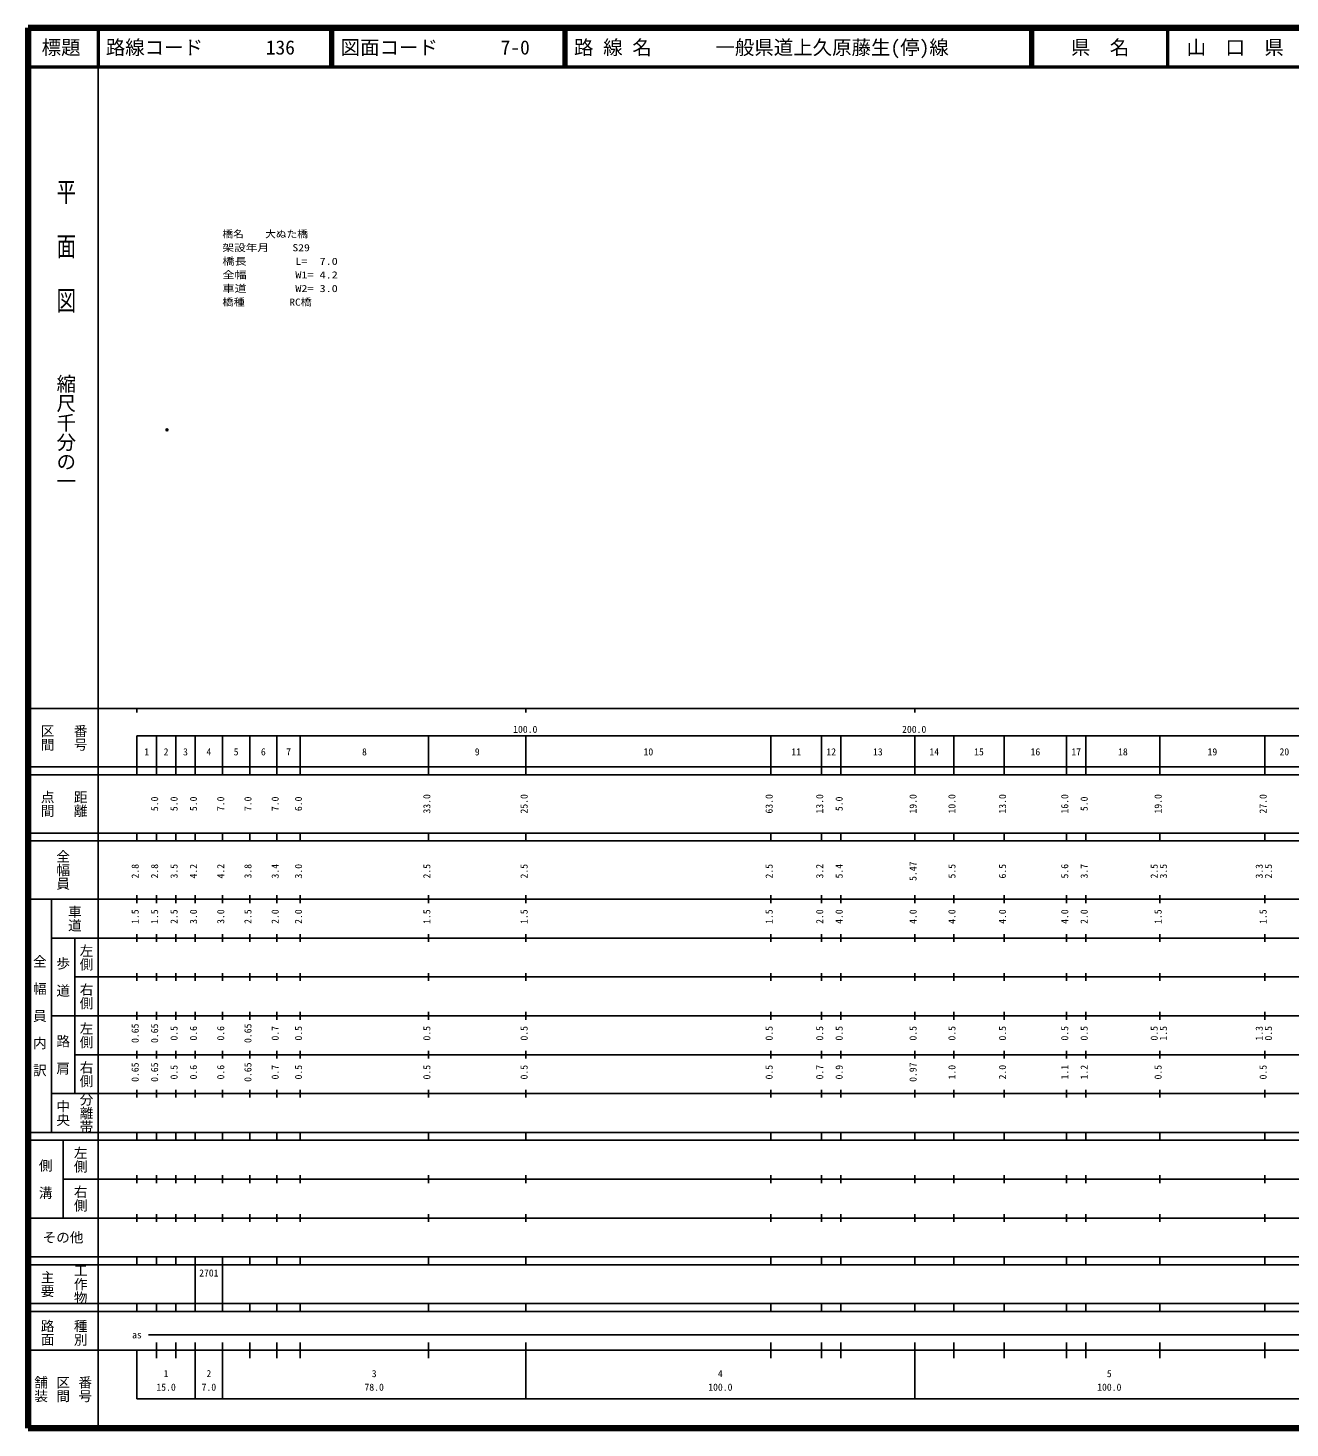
# Model space of a CAD drawing. Units: millimetres on the paper. Extents: x 40 to 680, y 20 to 380.
# Drawn here: x 40 to 364.5, y 20 to 380 of the extents above; entities that cross this region are included whole.
import ezdxf
from ezdxf.enums import TextEntityAlignment as Align

# ---------------------------------------------------------------- set-up
doc = ezdxf.new("R2010")
doc.units = ezdxf.units.MM
doc.header["$PDMODE"] = 32
doc.header["$PDSIZE"] = 0.5
for name, color, linetype in [('M-OTRS', 6, 'Continuous'), ('M-STR-HTXT', 7, 'Continuous'), ('M-TTL-TXT', 7, 'Continuous')]:
    doc.layers.add(name, color=color, linetype=linetype)
for name, color, linetype, lineweight in [('M-TTL', 2, 'Continuous', 140), ('M-TTL-BAND', 7, 'Continuous', 25), ('M-TTL-LINE', 7, 'Continuous', 50)]:
    doc.layers.add(name, color=color, linetype=linetype, lineweight=lineweight)
doc.styles.add('@ＭＳ ゴシック', font='')
doc.styles.add('ＭＳ ゴシック', font='')
doc.styles.get('@ＭＳ ゴシック').set_extended_font_data('@MS Gothic')
doc.styles.get('ＭＳ ゴシック').set_extended_font_data('MS Gothic')

msp = doc.modelspace()

# ---------------------------------------------------------------- linework, layer by layer
at = {"layer": 'M-OTRS'}
msp.add_point((75.733, 276.668), dxfattribs=at)
at = {"layer": 'M-TTL'}
for p, q in [((40, 380), (40, 20)), ((680, 380), (40, 380)), ((40, 20), (680, 20))]:
    msp.add_line(p, q, dxfattribs=at)
at = {"layer": 'M-TTL-BAND'}
for p, q in [((58, 370), (58, 20)), ((40, 205), (579, 205)), ((68, 205), (68, 204)), ((168, 205), (168, 204)), ((268, 205), (268, 204)), ((68, 198), (579, 198)), ((68, 198), (68, 188)), ((73, 188), (73, 198)), ((78, 188), (78, 198)), ((83, 188), (83, 198)), ((90, 188), (90, 198)), ((97, 188), (97, 198)), ((104, 188), (104, 198)), ((110, 188), (110, 198)), ((143, 188), (143, 198)), ((168, 188), (168, 198)), ((231, 188), (231, 198)), ((244, 188), (244, 198)), ((249, 188), (249, 198)), ((268, 188), (268, 198)), ((278, 188), (278, 198)), ((291, 188), (291, 198)), ((307, 188), (307, 198)), ((312, 188), (312, 198)), ((331, 188), (331, 198)), ((358, 188), (358, 198)), ((40, 190), (579, 190)), ((40, 188), (579, 188)), ((40, 173), (579, 173)), ((68, 171), (68, 173)), ((73, 171), (73, 173)), ((78, 171), (78, 173)), ((83, 171), (83, 173)), ((90, 171), (90, 173)), ((97, 171), (97, 173)), ((104, 171), (104, 173)), ((110, 171), (110, 173)), ((143, 171), (143, 173)), ((168, 171), (168, 173)), ((231, 171), (231, 173)), ((244, 171), (244, 173)), ((249, 171), (249, 173)), ((268, 171), (268, 173)), ((278, 171), (278, 173)), ((291, 171), (291, 173)), ((307, 171), (307, 173)), ((312, 171), (312, 173)), ((331, 171), (331, 173)), ((358, 171), (358, 173)), ((40, 171), (579, 171)), ((40, 156), (579, 156)), ((46, 96), (46, 156)), ((68, 155), (68, 157)), ((73, 155), (73, 157)), ((78, 155), (78, 157)), ((83, 155), (83, 157)), ((90, 155), (90, 157)), ((97, 155), (97, 157)), ((104, 155), (104, 157)), ((110, 155), (110, 157)), ((143, 155), (143, 157)), ((168, 155), (168, 157)), ((231, 155), (231, 157)), ((244, 155), (244, 157)), ((249, 155), (249, 157)), ((268, 155), (268, 157)), ((278, 155), (278, 157)), ((291, 155), (291, 157)), ((307, 155), (307, 157)), ((312, 155), (312, 157)), ((331, 155), (331, 157)), ((358, 155), (358, 157)), ((46, 146), (579, 146)), ((52, 146), (52, 106)), ((68, 145), (68, 147)), ((73, 145), (73, 147)), ((78, 145), (78, 147)), ((83, 145), (83, 147)), ((90, 145), (90, 147)), ((97, 145), (97, 147)), ((104, 145), (104, 147)), ((110, 145), (110, 147)), ((143, 145), (143, 147)), ((168, 145), (168, 147)), ((231, 145), (231, 147)), ((244, 145), (244, 147)), ((249, 145), (249, 147)), ((268, 145), (268, 147)), ((278, 145), (278, 147)), ((291, 145), (291, 147)), ((307, 145), (307, 147)), ((312, 145), (312, 147)), ((331, 145), (331, 147)), ((358, 145), (358, 147)), ((68, 135), (68, 137)), ((73, 135), (73, 137)), ((78, 135), (78, 137)), ((83, 135), (83, 137)), ((90, 135), (90, 137)), ((97, 135), (97, 137)), ((104, 135), (104, 137)), ((110, 135), (110, 137)), ((143, 135), (143, 137)), ((168, 135), (168, 137)), ((231, 135), (231, 137)), ((244, 135), (244, 137)), ((249, 135), (249, 137)), ((268, 135), (268, 137)), ((278, 135), (278, 137)), ((291, 135), (291, 137)), ((307, 135), (307, 137)), ((312, 135), (312, 137)), ((331, 135), (331, 137)), ((358, 135), (358, 137)), ((52, 136), (579, 136)), ((46, 126), (579, 126)), ((68, 125), (68, 127)), ((73, 125), (73, 127)), ((78, 125), (78, 127)), ((83, 125), (83, 127)), ((90, 125), (90, 127)), ((97, 125), (97, 127)), ((104, 125), (104, 127)), ((110, 125), (110, 127)), ((143, 125), (143, 127)), ((168, 125), (168, 127)), ((231, 125), (231, 127)), ((244, 125), (244, 127)), ((249, 125), (249, 127)), ((268, 125), (268, 127)), ((278, 125), (278, 127)), ((291, 125), (291, 127)), ((307, 125), (307, 127)), ((312, 125), (312, 127)), ((331, 125), (331, 127)), ((358, 125), (358, 127)), ((52, 116), (579, 116)), ((68, 115), (68, 117)), ((73, 115), (73, 117)), ((78, 115), (78, 117)), ((83, 115), (83, 117)), ((90, 115), (90, 117)), ((97, 115), (97, 117)), ((104, 115), (104, 117)), ((110, 115), (110, 117)), ((143, 115), (143, 117)), ((168, 115), (168, 117)), ((231, 115), (231, 117)), ((244, 115), (244, 117)), ((249, 115), (249, 117)), ((268, 115), (268, 117)), ((278, 115), (278, 117)), ((291, 115), (291, 117)), ((307, 115), (307, 117)), ((312, 115), (312, 117)), ((331, 115), (331, 117)), ((358, 115), (358, 117)), ((46, 106), (579, 106)), ((68, 105), (68, 107)), ((73, 105), (73, 107)), ((78, 105), (78, 107)), ((83, 105), (83, 107)), ((90, 105), (90, 107)), ((97, 105), (97, 107)), ((104, 105), (104, 107)), ((110, 105), (110, 107)), ((143, 105), (143, 107)), ((168, 105), (168, 107)), ((231, 105), (231, 107)), ((244, 105), (244, 107)), ((249, 105), (249, 107)), ((268, 105), (268, 107)), ((278, 105), (278, 107)), ((291, 105), (291, 107)), ((307, 105), (307, 107)), ((312, 105), (312, 107)), ((331, 105), (331, 107)), ((358, 105), (358, 107)), ((40, 96), (579, 96)), ((40, 94), (579, 94)), ((49, 94), (49, 74)), ((68, 94), (68, 96)), ((73, 94), (73, 96)), ((78, 94), (78, 96)), ((83, 94), (83, 96)), ((90, 94), (90, 96)), ((97, 94), (97, 96)), ((104, 94), (104, 96)), ((110, 94), (110, 96)), ((143, 94), (143, 96)), ((168, 94), (168, 96)), ((231, 94), (231, 96)), ((244, 94), (244, 96)), ((249, 94), (249, 96)), ((268, 94), (268, 96)), ((278, 94), (278, 96)), ((291, 94), (291, 96)), ((307, 94), (307, 96)), ((312, 94), (312, 96)), ((331, 94), (331, 96)), ((358, 94), (358, 96)), ((49, 84), (579, 84)), ((68, 83), (68, 85)), ((73, 83), (73, 85)), ((78, 83), (78, 85)), ((83, 83), (83, 85)), ((90, 83), (90, 85)), ((97, 83), (97, 85)), ((104, 83), (104, 85)), ((110, 83), (110, 85)), ((143, 83), (143, 85)), ((168, 83), (168, 85)), ((231, 83), (231, 85)), ((244, 83), (244, 85)), ((249, 83), (249, 85)), ((268, 83), (268, 85)), ((278, 83), (278, 85)), ((291, 83), (291, 85)), ((307, 83), (307, 85)), ((312, 83), (312, 85)), ((331, 83), (331, 85)), ((358, 83), (358, 85)), ((40, 74), (579, 74)), ((68, 73), (68, 75)), ((73, 73), (73, 75)), ((78, 73), (78, 75)), ((83, 73), (83, 75)), ((90, 73), (90, 75)), ((97, 73), (97, 75)), ((104, 73), (104, 75)), ((110, 73), (110, 75)), ((143, 73), (143, 75)), ((168, 73), (168, 75)), ((231, 73), (231, 75)), ((244, 73), (244, 75)), ((249, 73), (249, 75)), ((268, 73), (268, 75)), ((278, 73), (278, 75)), ((291, 73), (291, 75)), ((307, 73), (307, 75)), ((312, 73), (312, 75)), ((331, 73), (331, 75)), ((358, 73), (358, 75)), ((40, 64), (579, 64)), ((40, 62), (579, 62)), ((68, 62), (68, 64)), ((73, 62), (73, 64)), ((78, 62), (78, 64)), ((83, 62), (83, 64)), ((83, 52), (83, 62)), ((90, 62), (90, 64)), ((90, 52), (90, 62)), ((97, 62), (97, 64)), ((104, 62), (104, 64)), ((110, 62), (110, 64)), ((143, 62), (143, 64)), ((168, 62), (168, 64)), ((231, 62), (231, 64)), ((244, 62), (244, 64)), ((249, 62), (249, 64)), ((268, 62), (268, 64)), ((278, 62), (278, 64)), ((291, 62), (291, 64)), ((307, 62), (307, 64)), ((312, 62), (312, 64)), ((331, 62), (331, 64)), ((358, 62), (358, 64)), ((40, 52), (579, 52)), ((68, 50), (68, 52)), ((73, 50), (73, 52)), ((78, 50), (78, 52)), ((83, 50), (83, 52)), ((90, 50), (90, 52)), ((97, 50), (97, 52)), ((104, 50), (104, 52)), ((110, 50), (110, 52)), ((143, 50), (143, 52)), ((168, 50), (168, 52)), ((231, 50), (231, 52)), ((244, 50), (244, 52)), ((249, 50), (249, 52)), ((268, 50), (268, 52)), ((278, 50), (278, 52)), ((291, 50), (291, 52)), ((307, 50), (307, 52)), ((312, 50), (312, 52)), ((331, 50), (331, 52)), ((358, 50), (358, 52)), ((40, 50), (579, 50)), ((71, 44), (562, 44)), ((40, 40), (579, 40)), ((68, 40), (68, 27.5)), ((73, 38), (73, 42)), ((78, 38), (78, 42)), ((83, 27.5), (83, 42)), ((90, 27.5), (90, 42)), ((97, 38), (97, 42)), ((104, 38), (104, 42)), ((110, 38), (110, 42)), ((143, 38), (143, 42)), ((168, 27.5), (168, 42)), ((231, 38), (231, 42)), ((244, 38), (244, 42)), ((249, 38), (249, 42)), ((268, 27.5), (268, 42)), ((278, 38), (278, 42)), ((291, 38), (291, 42)), ((307, 38), (307, 42)), ((312, 38), (312, 42)), ((331, 38), (331, 42)), ((358, 38), (358, 42)), ((68, 27.5), (579, 27.5))]:
    msp.add_line(p, q, dxfattribs=at)
at = {"layer": 'M-TTL-LINE'}
for p, q in [((58, 380), (58, 370)), ((117.75, 380), (117.75, 370)), ((118.25, 380), (118.25, 370)), ((177.75, 380), (177.75, 370)), ((178.25, 380), (178.25, 370)), ((297.75, 380), (297.75, 370)), ((298.25, 380), (298.25, 370)), ((333, 380), (333, 370)), ((40, 370), (680, 370))]:
    msp.add_line(p, q, dxfattribs=at)

# ---------------------------------------------------------------- texts
at = {"layer": 'M-STR-HTXT', "style": 'ＭＳ ゴシック'}
for s, width, p in [('橋名\u3000\u3000大ぬた橋', 1.1, (89.978, 325.545)), ('架設年月\u3000\u3000S29', 1.2, (89.978, 322.045)), ('橋長\u3000\u3000\u3000\u3000L=  7.0', 1.25, (89.978, 318.545)), ('全幅\u3000\u3000\u3000\u3000W1= 4.2', 1.25, (89.978, 315.045)), ('車道\u3000\u3000\u3000\u3000W2= 3.0', 1.25, (89.978, 311.545)), ('橋種\u3000\u3000\u3000\u3000RC橋', 1.15, (89.978, 308.045))]:
    msp.add_text(s, height=1.833, dxfattribs=dict(at, width=width)).set_placement(p, align=Align.BOTTOM_LEFT)
at = {"layer": 'M-TTL-BAND', "style": '@ＭＳ ゴシック', "width": 1.4}
msp.add_text('平  面  図', height=3.666, rotation=270, dxfattribs=at).set_placement((49.777, 306.475), align=Align.MIDDLE_RIGHT)
at = {"layer": 'M-TTL-BAND', "style": '@ＭＳ ゴシック'}
msp.add_text('縮尺千分の一', height=3.666, rotation=270, dxfattribs=at).set_placement((49.777, 261.03), align=Align.MIDDLE_RIGHT)
for s, p in [('区間', (45, 197.5)), ('番号', (53.5, 197.5)), ('点間', (45, 180.5)), ('距離', (53.5, 180.5)), ('全幅員', (49, 163.5)), ('車道', (52, 151)), ('左側', (55, 141)), ('全\u3000幅\u3000員\u3000内\u3000訳', (43, 126)), ('歩\u3000道', (49, 136)), ('右側', (55, 131)), ('左側', (55, 121)), ('路\u3000肩', (49, 116)), ('右側', (55, 111)), ('分離帯', (55, 101)), ('中央', (49, 101)), ('左側', (53.5, 89)), ('側\u3000溝', (44.5, 84)), ('右側', (53.5, 79)), ('工作物', (53.5, 57)), ('主要', (45, 57)), ('路面', (45, 44.5)), ('種別', (53.5, 44.5)), ('舗装', (43.333, 30)), ('区間', (49, 30)), ('番号', (54.667, 30))]:
    msp.add_text(s, height=2.566, rotation=270, dxfattribs=at).set_placement(p, align=Align.MIDDLE_CENTER)
at = {"layer": 'M-TTL-BAND', "style": 'ＭＳ ゴシック'}
for s, p in [('100.0', (167.844, 198.195)), ('200.0', (267.844, 198.195)), ('1', (70.5, 192.405)), ('2', (75.5, 192.405)), ('3', (80.5, 192.405)), ('4', (86.5, 192.405)), ('5', (93.5, 192.405)), ('6', (100.5, 192.405)), ('7', (107, 192.405)), ('8', (126.5, 192.405)), ('9', (155.5, 192.405)), ('10', (199.5, 192.405)), ('11', (237.5, 192.405)), ('12', (246.5, 192.405)), ('13', (258.5, 192.405)), ('14', (273, 192.405)), ('15', (284.5, 192.405)), ('16', (299, 192.405)), ('17', (309.5, 192.405)), ('18', (321.5, 192.405)), ('19', (344.5, 192.405)), ('20', (363, 192.405)), ('as', (68, 42.5)), ('1', (75.5, 32.523)), ('2', (86.5, 32.523)), ('3', (129, 32.523)), ('4', (218, 32.523)), ('5', (318, 32.523)), ('15.0', (75.5, 29.033)), ('7.0', (86.5, 29.033)), ('78.0', (129, 29.033)), ('100.0', (218, 29.033)), ('100.0', (318, 29.033))]:
    msp.add_text(s, height=1.833, dxfattribs=at).set_placement(p, align=Align.BOTTOM_CENTER)
for s, p in [('5.0', (74, 180.5)), ('5.0', (79, 180.5)), ('5.0', (84, 180.5)), ('7.0', (91, 180.5)), ('7.0', (98, 180.5)), ('7.0', (105, 180.5)), ('6.0', (111, 180.5)), ('33.0', (144, 180.5)), ('25.0', (169, 180.5)), ('63.0', (232, 180.5)), ('13.0', (245, 180.5)), ('5.0', (250, 180.5)), ('19.0', (269, 180.5)), ('10.0', (279, 180.5)), ('13.0', (292, 180.5)), ('16.0', (308, 180.5)), ('5.0', (313, 180.5)), ('19.0', (332, 180.5)), ('27.0', (359, 180.5)), ('2.8', (69, 163.174)), ('2.8', (74, 163.174)), ('3.5', (79, 163.174)), ('4.2', (84, 163.174)), ('4.2', (91, 163.174)), ('3.8', (98, 163.174)), ('3.4', (105, 163.174)), ('3.0', (111, 163.174)), ('2.5', (144, 163.174)), ('2.5', (169, 163.174)), ('2.5', (232, 163.174)), ('3.2', (245, 163.174)), ('5.4', (250, 163.174)), ('5.47', (269, 163.174)), ('5.5', (279, 163.174)), ('6.5', (292, 163.174)), ('5.6', (308, 163.174)), ('3.7', (313, 163.174)), ('2.5', (331, 163.174)), ('3.5', (333.37, 163.174)), ('3.3', (358, 163.174)), ('2.5', (360.37, 163.174)), ('1.5', (69, 151.5)), ('1.5', (74, 151.5)), ('2.5', (79, 151.5)), ('3.0', (84, 151.5)), ('3.0', (91, 151.5)), ('2.5', (98, 151.5)), ('2.0', (105, 151.5)), ('2.0', (111, 151.5)), ('1.5', (144, 151.5)), ('1.5', (169, 151.5)), ('1.5', (232, 151.5)), ('2.0', (245, 151.5)), ('4.0', (250, 151.5)), ('4.0', (269, 151.5)), ('4.0', (279, 151.5)), ('4.0', (292, 151.5)), ('4.0', (308, 151.5)), ('2.0', (313, 151.5)), ('1.5', (332, 151.5)), ('1.5', (359, 151.5)), ('0.65', (69, 121.5)), ('0.65', (74, 121.5)), ('0.5', (79, 121.5)), ('0.6', (84, 121.5)), ('0.6', (91, 121.5)), ('0.65', (98, 121.5)), ('0.7', (105, 121.5)), ('0.5', (111, 121.5)), ('0.5', (144, 121.5)), ('0.5', (169, 121.5)), ('0.5', (232, 121.5)), ('0.5', (245, 121.5)), ('0.5', (250, 121.5)), ('0.5', (269, 121.5)), ('0.5', (279, 121.5)), ('0.5', (292, 121.5)), ('0.5', (308, 121.5)), ('0.5', (313, 121.5)), ('0.5', (331, 121.5)), ('1.5', (333.37, 121.5)), ('1.3', (358, 121.5)), ('0.5', (360.37, 121.5)), ('0.65', (69, 111.5)), ('0.65', (74, 111.5)), ('0.5', (79, 111.5)), ('0.6', (84, 111.5)), ('0.6', (91, 111.5)), ('0.65', (98, 111.5)), ('0.7', (105, 111.5)), ('0.5', (111, 111.5)), ('0.5', (144, 111.5)), ('0.5', (169, 111.5)), ('0.5', (232, 111.5)), ('0.7', (245, 111.5)), ('0.9', (250, 111.5)), ('0.97', (269, 111.5)), ('1.0', (279, 111.5)), ('2.0', (292, 111.5)), ('1.1', (308, 111.5)), ('1.2', (313, 111.5)), ('0.5', (332, 111.5)), ('0.5', (359, 111.5))]:
    msp.add_text(s, height=1.833, rotation=90, dxfattribs=at).set_placement(p, align=Align.BOTTOM_CENTER)
msp.add_text('その他', height=2.566, dxfattribs=at).set_placement((49, 69), align=Align.MIDDLE_CENTER)
msp.add_text('2701', height=1.833, dxfattribs=at).set_placement((84, 58.405), align=Align.BOTTOM_LEFT)
at = {"layer": 'M-TTL-TXT', "style": 'ＭＳ ゴシック'}
for s, p in [('標題', (48.5, 375)), ('県\u3000名', (315.625, 375)), ('山\u3000口\u3000県', (350.375, 375))]:
    msp.add_text(s, height=3.666, dxfattribs=at).set_placement(p, align=Align.MIDDLE_CENTER)
for s, p in [('路線コード', (60, 375)), ('136', (101.142, 375)), ('図面コード', (120.38, 375)), ('7-0', (161.521, 375)), ('路 線 名', (180.38, 375)), ('一般県道上久原藤生(停)線', (216.734, 375))]:
    msp.add_text(s, height=3.666, dxfattribs=at).set_placement(p, align=Align.MIDDLE_LEFT)

doc.saveas('drawing.dxf')
